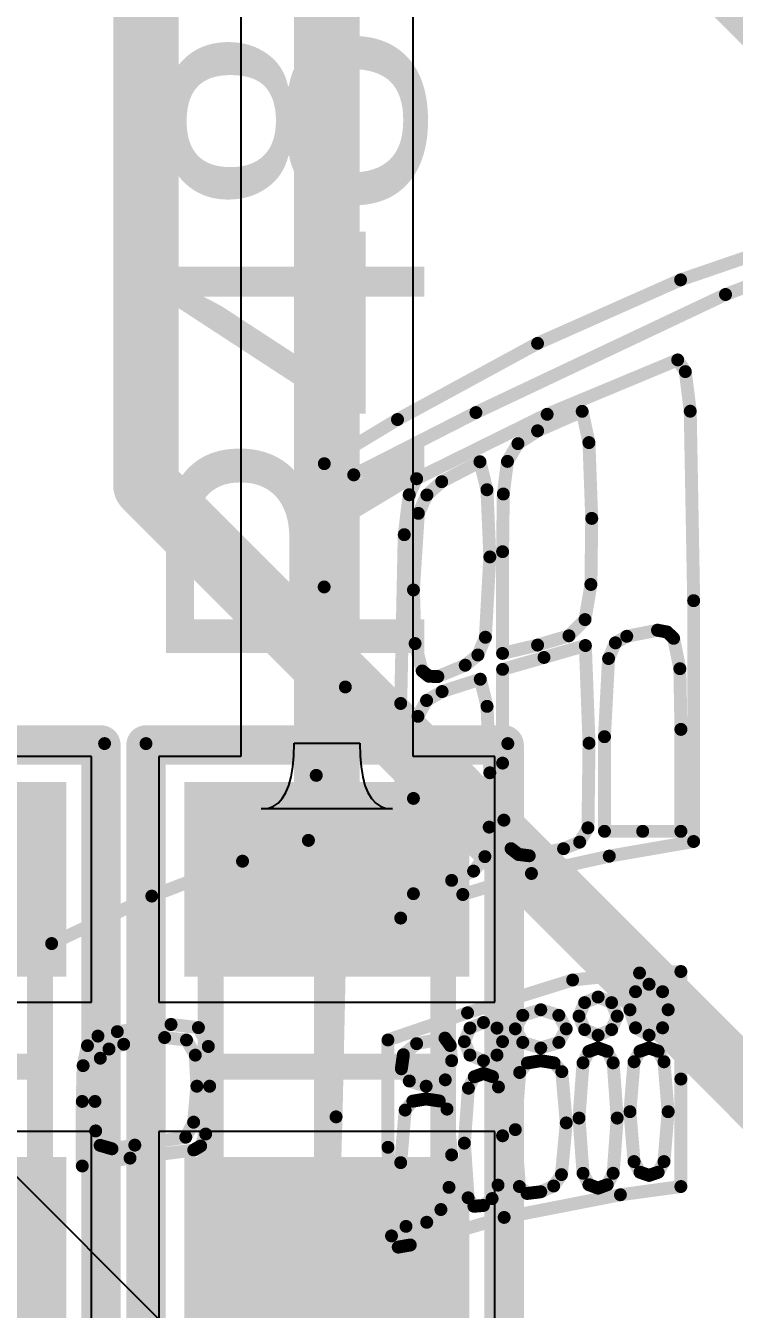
# Model space of a CAD drawing. Header units: inches. Extents: x 1.37 to 4.6, y 1.74 to 5.29.
# Drawn here: x 2.8467 to 2.9546, y 3.1595 to 3.355 of the extents above; entities that cross this region are included whole.
import ezdxf

# ---------------------------------------------------------------- set-up
doc = ezdxf.new("R2010")
doc.units = ezdxf.units.IN
doc.header["$MEASUREMENT"] = 0
for name, color, linetype in [('BottomLayer', 5, 'Continuous'), ('BottomOverlay', 54, 'Continuous'), ('Mechanical13', 56, 'Continuous'), ('Mechanical15', 56, 'Continuous'), ('TopLayer', 1, 'Continuous'), ('TopOverlay', 2, 'Continuous'), ('TopPaste', 8, 'Continuous'), ('TopSolder', 216, 'Continuous')]:
    doc.layers.add(name, color=color, linetype=linetype)
doc.styles.add('Arial', font='', dxfattribs={"height": 0.2})
doc.styles.get('Arial').set_extended_font_data('Arial')

# ---------------------------------------------------------------- blocks, each defined once
blk = doc.blocks.new('_________0603_68')
at = {"layer": 'TopLayer'}
for points in [[(-0.03937, -0.01772), (-0.03937, 0.01772), (-0.01772, 0.01772), (-0.01772, -0.01772)], [(0.01772, -0.01772), (0.01772, 0.01772), (0.03937, 0.01772), (0.03937, -0.01772)]]:
    blk.add_hatch(color=1, dxfattribs=at).paths.add_polyline_path(points)
at = {"layer": 'TopPaste'}
for points in [[(-0.03937, -0.01772), (-0.03937, 0.01772), (-0.01772, 0.01772), (-0.01772, -0.01772)], [(0.01772, -0.01772), (0.01772, 0.01772), (0.03937, 0.01772), (0.03937, -0.01772)]]:
    blk.add_hatch(color=8, dxfattribs=at).paths.add_polyline_path(points)
at = {"layer": 'TopSolder'}
for points in [[(-0.04337, -0.02172), (-0.04337, 0.02172), (-0.01372, 0.02172), (-0.01372, -0.02172)], [(0.01372, -0.02172), (0.01372, 0.02172), (0.04337, 0.02172), (0.04337, -0.02172)]]:
    blk.add_hatch(color=216, dxfattribs=at).paths.add_polyline_path(points)
at = {"layer": 'Mechanical13', "const_width": 0.00394}
for points in [[(-0.0315, 0.01772), (-0.0315, -0.01772)], [(-0.0315, 0.01772), (0.0315, 0.01772)], [(0.0315, 0.01772), (0.0315, -0.01772)], [(-0.0315, -0.01772), (0.0315, -0.01772)]]:
    blk.add_lwpolyline(points, dxfattribs=at)
at = {"layer": 'Mechanical13', "const_width": 0.00197}
for points in [[(-0.03248, 0.01772, 1), (-0.03051, 0.01772, 1)], [(-0.03248, 0.01772, 1), (-0.03051, 0.01772, 1)], [(0.03051, 0.01772, 1), (0.03248, 0.01772, 1)], [(0.03051, 0.01772, 1), (0.03248, 0.01772, 1)], [(-0.03248, -0.01772, 1), (-0.03051, -0.01772, 1)], [(-0.03248, -0.01772, 1), (-0.03051, -0.01772, 1)], [(0.03051, -0.01772, 1), (0.03248, -0.01772, 1)], [(0.03051, -0.01772, 1), (0.03248, -0.01772, 1)]]:
    blk.add_lwpolyline(points, format="xyb", close=True, dxfattribs=at)
at = {"layer": 'Mechanical15'}
for points, const_width in [([(-0.04921, 0.02756), (-0.04921, -0.02756)], 0.00197), ([(-0.04921, 0.02756), (0.04921, 0.02756)], 0.00197), ([(0.04921, 0.02756), (0.04921, -0.02756)], 0.00197), ([(0, 0.01772), (0, -0.01772)], 0.00394), ([(-0.01772, 0), (0.01772, 0)], 0.00394), ([(-0.04921, -0.02756), (0.04921, -0.02756)], 0.00197)]:
    blk.add_lwpolyline(points, dxfattribs=dict(at, const_width=const_width))
for points, const_width in [([(-0.0497, 0.02756, 1), (-0.04872, 0.02756, 1)], 0.000984), ([(-0.0497, 0.02756, 1), (-0.04872, 0.02756, 1)], 0.000984), ([(0.04872, 0.02756, 1), (0.0497, 0.02756, 1)], 0.000984), ([(0.04872, 0.02756, 1), (0.0497, 0.02756, 1)], 0.000984), ([(-0.00098, 0.01772, 1), (0.00098, 0.01772, 1)], 0.00197), ([(-0.0187, 0, 1), (-0.01673, 0, 1)], 0.00197), ([(0.01673, 0, 1), (0.0187, 0, 1)], 0.00197), ([(-0.00098, -0.01772, 1), (0.00098, -0.01772, 1)], 0.00197), ([(-0.0497, -0.02756, 1), (-0.04872, -0.02756, 1)], 0.000984), ([(-0.0497, -0.02756, 1), (-0.04872, -0.02756, 1)], 0.000984), ([(0.04872, -0.02756, 1), (0.0497, -0.02756, 1)], 0.000984), ([(0.04872, -0.02756, 1), (0.0497, -0.02756, 1)], 0.000984)]:
    blk.add_lwpolyline(points, format="xyb", close=True, dxfattribs=dict(at, const_width=const_width))
at = {"layer": 'TopOverlay', "const_width": 0.006}
for points in [[(-0.04921, 0.02756), (-0.04921, -0.027)], [(-0.04921, 0.02756), (0.049, 0.02756)], [(0.049, 0.02756), (0.049, -0.027)], [(-0.04921, -0.027), (0.049, -0.027)]]:
    blk.add_lwpolyline(points, dxfattribs=at)
at = {"layer": 'TopOverlay', "const_width": 0.003}
for points in [[(-0.05071, 0.02756, 1), (-0.04771, 0.02756, 1)], [(-0.05071, 0.02756, 1), (-0.04771, 0.02756, 1)], [(0.0475, 0.02756, 1), (0.0505, 0.02756, 1)], [(0.0475, 0.02756, 1), (0.0505, 0.02756, 1)], [(-0.05071, -0.027, 1), (-0.04771, -0.027, 1)], [(-0.05071, -0.027, 1), (-0.04771, -0.027, 1)], [(0.0475, -0.027, 1), (0.0505, -0.027, 1)], [(0.0475, -0.027, 1), (0.0505, -0.027, 1)]]:
    blk.add_lwpolyline(points, format="xyb", close=True, dxfattribs=at)
blk = doc.blocks.new('_________0603_70')
at = {"layer": 'TopLayer'}
for points in [[(-0.03937, -0.01772), (-0.03937, 0.01772), (-0.01772, 0.01772), (-0.01772, -0.01772)], [(0.01772, -0.01772), (0.01772, 0.01772), (0.03937, 0.01772), (0.03937, -0.01772)]]:
    blk.add_hatch(color=1, dxfattribs=at).paths.add_polyline_path(points)
at = {"layer": 'TopPaste'}
for points in [[(-0.03937, -0.01772), (-0.03937, 0.01772), (-0.01772, 0.01772), (-0.01772, -0.01772)], [(0.01772, -0.01772), (0.01772, 0.01772), (0.03937, 0.01772), (0.03937, -0.01772)]]:
    blk.add_hatch(color=8, dxfattribs=at).paths.add_polyline_path(points)
at = {"layer": 'TopSolder'}
for points in [[(-0.04337, -0.02172), (-0.04337, 0.02172), (-0.01372, 0.02172), (-0.01372, -0.02172)], [(0.01372, -0.02172), (0.01372, 0.02172), (0.04337, 0.02172), (0.04337, -0.02172)]]:
    blk.add_hatch(color=216, dxfattribs=at).paths.add_polyline_path(points)
at = {"layer": 'Mechanical13', "const_width": 0.00394}
for points in [[(-0.0315, 0.01772), (-0.0315, -0.01772)], [(-0.0315, 0.01772), (0.0315, 0.01772)], [(0.0315, 0.01772), (0.0315, -0.01772)], [(-0.0315, -0.01772), (0.0315, -0.01772)]]:
    blk.add_lwpolyline(points, dxfattribs=at)
at = {"layer": 'Mechanical13', "const_width": 0.00197}
for points in [[(-0.03248, 0.01772, 1), (-0.03051, 0.01772, 1)], [(-0.03248, 0.01772, 1), (-0.03051, 0.01772, 1)], [(0.03051, 0.01772, 1), (0.03248, 0.01772, 1)], [(0.03051, 0.01772, 1), (0.03248, 0.01772, 1)], [(-0.03248, -0.01772, 1), (-0.03051, -0.01772, 1)], [(-0.03248, -0.01772, 1), (-0.03051, -0.01772, 1)], [(0.03051, -0.01772, 1), (0.03248, -0.01772, 1)], [(0.03051, -0.01772, 1), (0.03248, -0.01772, 1)]]:
    blk.add_lwpolyline(points, format="xyb", close=True, dxfattribs=at)
at = {"layer": 'Mechanical15'}
for points, const_width in [([(-0.04921, 0.02756), (-0.04921, -0.02756)], 0.00197), ([(-0.04921, 0.02756), (0.04921, 0.02756)], 0.00197), ([(0.04921, 0.02756), (0.04921, -0.02756)], 0.00197), ([(0, 0.01772), (0, -0.01772)], 0.00394), ([(-0.01772, 0), (0.01772, 0)], 0.00394), ([(-0.04921, -0.02756), (0.04921, -0.02756)], 0.00197)]:
    blk.add_lwpolyline(points, dxfattribs=dict(at, const_width=const_width))
for points, const_width in [([(-0.0497, 0.02756, 1), (-0.04872, 0.02756, 1)], 0.000984), ([(-0.0497, 0.02756, 1), (-0.04872, 0.02756, 1)], 0.000984), ([(0.04872, 0.02756, 1), (0.0497, 0.02756, 1)], 0.000984), ([(0.04872, 0.02756, 1), (0.0497, 0.02756, 1)], 0.000984), ([(-0.00098, 0.01772, 1), (0.00098, 0.01772, 1)], 0.00197), ([(-0.0187, 0, 1), (-0.01673, 0, 1)], 0.00197), ([(0.01673, 0, 1), (0.0187, 0, 1)], 0.00197), ([(-0.00098, -0.01772, 1), (0.00098, -0.01772, 1)], 0.00197), ([(-0.0497, -0.02756, 1), (-0.04872, -0.02756, 1)], 0.000984), ([(-0.0497, -0.02756, 1), (-0.04872, -0.02756, 1)], 0.000984), ([(0.04872, -0.02756, 1), (0.0497, -0.02756, 1)], 0.000984), ([(0.04872, -0.02756, 1), (0.0497, -0.02756, 1)], 0.000984)]:
    blk.add_lwpolyline(points, format="xyb", close=True, dxfattribs=dict(at, const_width=const_width))
at = {"layer": 'TopOverlay', "const_width": 0.006}
for points in [[(-0.04921, 0.02756), (-0.04921, -0.027)], [(-0.04921, 0.02756), (0.049, 0.02756)], [(0.049, 0.02756), (0.049, -0.027)], [(-0.04921, -0.027), (0.049, -0.027)]]:
    blk.add_lwpolyline(points, dxfattribs=at)
at = {"layer": 'TopOverlay', "const_width": 0.003}
for points in [[(-0.05071, 0.02756, 1), (-0.04771, 0.02756, 1)], [(-0.05071, 0.02756, 1), (-0.04771, 0.02756, 1)], [(0.0475, 0.02756, 1), (0.0505, 0.02756, 1)], [(0.0475, 0.02756, 1), (0.0505, 0.02756, 1)], [(-0.05071, -0.027, 1), (-0.04771, -0.027, 1)], [(-0.05071, -0.027, 1), (-0.04771, -0.027, 1)], [(0.0475, -0.027, 1), (0.0505, -0.027, 1)], [(0.0475, -0.027, 1), (0.0505, -0.027, 1)]]:
    blk.add_lwpolyline(points, format="xyb", close=True, dxfattribs=at)

msp = doc.modelspace()

# ---------------------------------------------------------------- linework, layer by layer
at = {"layer": 'BottomLayer'}
msp.add_line((2.93, 3.095), (2.84, 3.185), dxfattribs=at)
at = {"layer": 'BottomLayer', "const_width": 0.01}
for points in [[(2.865, 3.285), (2.865, 3.715)], [(2.89, 3.425), (3.325, 2.99)], [(2.865, 3.285), (3.25977, 2.89023)], [(2.82, 3.18029), (2.91772, 3.08257)]]:
    msp.add_lwpolyline(points, dxfattribs=at)
at = {"layer": 'BottomLayer', "const_width": 0.005}
msp.add_lwpolyline([(2.8625, 3.285, 1), (2.8675, 3.285, 1)], format="xyb", close=True, dxfattribs=at)
msp.add_lwpolyline([(2.8625, 3.285, 1), (2.8675, 3.285, 1)], format="xyb", close=True, dxfattribs=at)
at = {"layer": 'BottomOverlay', "const_width": 0.00197}
for points in [[(2.94644, 3.31628), (2.96676, 3.32325)], [(2.95329, 3.31405), (2.96668, 3.31916)], [(2.92465, 3.30661), (2.94644, 3.31628)], [(2.91526, 3.29607), (2.95329, 3.31405)], [(2.90331, 3.29501), (2.92465, 3.30661)], [(2.92611, 3.29581), (2.946, 3.30409)], [(2.946, 3.30409), (2.94716, 3.30231)], [(2.94716, 3.30231), (2.94791, 3.29628)], [(2.89216, 3.28829), (2.90331, 3.29501)], [(2.89665, 3.28659), (2.91526, 3.29607)], [(2.90622, 3.286), (2.92611, 3.29581)], [(2.92466, 3.29329), (2.93145, 3.29626)], [(2.93145, 3.29626), (2.93248, 3.2915)], [(2.94791, 3.29628), (2.94843, 3.26743)], [(2.92166, 3.29134), (2.92466, 3.29329)], [(2.92006, 3.28864), (2.92166, 3.29134)], [(2.93248, 3.2915), (2.9329, 3.27996)], [(2.91005, 3.28555), (2.91587, 3.28858)], [(2.91587, 3.28858), (2.91694, 3.28432)], [(2.91943, 3.28367), (2.92006, 3.28864)], [(2.89214, 3.26952), (2.89216, 3.28829)], [(2.89537, 3.25429), (2.89665, 3.28659)], [(2.90509, 3.28356), (2.90622, 3.286)], [(2.9078, 3.28352), (2.91005, 3.28555)], [(2.90434, 3.27748), (2.90509, 3.28356)], [(2.90649, 3.28072), (2.9078, 3.28352)], [(2.91694, 3.28432), (2.91738, 3.27409)], [(2.91932, 3.27489), (2.91943, 3.28367)], [(2.90574, 3.26906), (2.90649, 3.28072)], [(2.93278, 3.2699), (2.9329, 3.27996)], [(2.9038, 3.25178), (2.90434, 3.27748)], [(2.91932, 3.2594), (2.91932, 3.27489)], [(2.9167, 3.26186), (2.91738, 3.27409)], [(2.89093, 3.24083), (2.89214, 3.26952)], [(2.90574, 3.26906), (2.90599, 3.2609)], [(2.93188, 3.26455), (2.93278, 3.2699)], [(2.94843, 3.23076), (2.94843, 3.26743)], [(2.92943, 3.26208), (2.93188, 3.26455)], [(2.91556, 3.25916), (2.9167, 3.26186)], [(2.92466, 3.26067), (2.92943, 3.26208)], [(2.93651, 3.26101), (2.93824, 3.26201)], [(2.93824, 3.26201), (2.94292, 3.26293)], [(2.94292, 3.26293), (2.94439, 3.26266)], [(2.94439, 3.26266), (2.94538, 3.26169)], [(2.94538, 3.26169), (2.94633, 3.25707)], [(2.90599, 3.2609), (2.90707, 3.25673)], [(2.91932, 3.2594), (2.92466, 3.26067)], [(2.92563, 3.25878), (2.93193, 3.2606)], [(2.93193, 3.2606), (2.93249, 3.24573)], [(2.93547, 3.25862), (2.93651, 3.26101)], [(2.90945, 3.25587), (2.91363, 3.2576)], [(2.91363, 3.2576), (2.91556, 3.25916)], [(2.91932, 3.25697), (2.92563, 3.25878)], [(2.93484, 3.24672), (2.93547, 3.25862)], [(2.90707, 3.25673), (2.90807, 3.25593)], [(2.90807, 3.25593), (2.90945, 3.25587)], [(2.9101, 3.25359), (2.91593, 3.25547)], [(2.91593, 3.25547), (2.91695, 3.25134)], [(2.91932, 3.2427), (2.91932, 3.25697)], [(2.94633, 3.25707), (2.94649, 3.24783)], [(2.89395, 3.18883), (2.89537, 3.25429)], [(2.90774, 3.25223), (2.9101, 3.25359)], [(2.9038, 3.2191), (2.9038, 3.25178)], [(2.90643, 3.24982), (2.90774, 3.25223)], [(2.90574, 3.23732), (2.90643, 3.24982)], [(2.91695, 3.25134), (2.91738, 3.24123)], [(2.94649, 3.23231), (2.94649, 3.24783)], [(2.93233, 3.23284), (2.93249, 3.24573)], [(2.93484, 3.23231), (2.93484, 3.24672)], [(2.91932, 3.2427), (2.91951, 3.23401)], [(2.88974, 3.23093), (2.89093, 3.24083)], [(2.91728, 3.23295), (2.91738, 3.24123)], [(2.90574, 3.22281), (2.90574, 3.23732)], [(2.91951, 3.23401), (2.92061, 3.22967)], [(2.91663, 3.22846), (2.91728, 3.23295)], [(2.93107, 3.23067), (2.93233, 3.23284)], [(2.93484, 3.23231), (2.94066, 3.23231)], [(2.94066, 3.23231), (2.94649, 3.23231)], [(2.87971, 3.22776), (2.88974, 3.23093)], [(2.92861, 3.22967), (2.93107, 3.23067)], [(2.93558, 3.22853), (2.94843, 3.23076)], [(2.9149, 3.22625), (2.91663, 3.22846)], [(2.92061, 3.22967), (2.92174, 3.22879)], [(2.92174, 3.22879), (2.92338, 3.22859)], [(2.92338, 3.22859), (2.92861, 3.22967)], [(2.92372, 3.22589), (2.93558, 3.22853)], [(2.86588, 3.22245), (2.87971, 3.22776)], [(2.91156, 3.22484), (2.9149, 3.22625)], [(2.90574, 3.22281), (2.91156, 3.22484)], [(2.91326, 3.22269), (2.92372, 3.22589)], [(2.85063, 3.21522), (2.86588, 3.22245)], [(2.9038, 3.2191), (2.91326, 3.22269)], [(2.83732, 3.20781), (2.85063, 3.21522)], [(2.92999, 3.20967), (2.94018, 3.21074)], [(2.94018, 3.21074), (2.94649, 3.21096)], [(2.94649, 3.19459), (2.94649, 3.21096)], [(2.91399, 3.20468), (2.92999, 3.20967)], [(2.93957, 3.20789), (2.94163, 3.20902)], [(2.94163, 3.20902), (2.9437, 3.20789)], [(2.93182, 3.20623), (2.93387, 3.20708)], [(2.93387, 3.20708), (2.93593, 3.20623)], [(2.93872, 3.20514), (2.93957, 3.20789)], [(2.9437, 3.20789), (2.94454, 3.20514)], [(2.90186, 3.20054), (2.91399, 3.20468)], [(2.92239, 3.20429), (2.92514, 3.20514)], [(2.92514, 3.20514), (2.92789, 3.20429)], [(2.93096, 3.20417), (2.93182, 3.20623)], [(2.93593, 3.20623), (2.93678, 3.20417)], [(2.93872, 3.20514), (2.93957, 3.20239)], [(2.9437, 3.20239), (2.94454, 3.20514)], [(2.86063, 3.20181), (2.86882, 3.2029)], [(2.86882, 3.2029), (2.87299, 3.20242)], [(2.91436, 3.20235), (2.91641, 3.2032)], [(2.91641, 3.2032), (2.91847, 3.20235)], [(2.92126, 3.20223), (2.92239, 3.20429)], [(2.92789, 3.20429), (2.92902, 3.20223)], [(2.93096, 3.20417), (2.93182, 3.20212)], [(2.93593, 3.20212), (2.93678, 3.20417)], [(2.85608, 3.19967), (2.85768, 3.20113)], [(2.85768, 3.20113), (2.86063, 3.20181)], [(2.8616, 3.19989), (2.86784, 3.20091)], [(2.8616, 3.19989), (2.86784, 3.20091)], [(2.86784, 3.20091), (2.87117, 3.20053)], [(2.86784, 3.20091), (2.87117, 3.20053)], [(2.87299, 3.20242), (2.87449, 3.19955)], [(2.90622, 3.19998), (2.91054, 3.20082)], [(2.91054, 3.20082), (2.91135, 3.19969)], [(2.9135, 3.20029), (2.91436, 3.20235)], [(2.91847, 3.20235), (2.91932, 3.20029)], [(2.92126, 3.20223), (2.92239, 3.20017)], [(2.92789, 3.20017), (2.92902, 3.20223)], [(2.93182, 3.20212), (2.93387, 3.20126)], [(2.93387, 3.20126), (2.93593, 3.20212)], [(2.93957, 3.20239), (2.94163, 3.20126)], [(2.94163, 3.20126), (2.9437, 3.20239)], [(2.85542, 3.19663), (2.85608, 3.19967)], [(2.85804, 3.19776), (2.85937, 3.19916)], [(2.85804, 3.19776), (2.85937, 3.19916)], [(2.85937, 3.19916), (2.8616, 3.19989)], [(2.85937, 3.19916), (2.8616, 3.19989)], [(2.87117, 3.20053), (2.87251, 3.19823)], [(2.87117, 3.20053), (2.87251, 3.19823)], [(2.87449, 3.19955), (2.87469, 3.1935)], [(2.90186, 3.1842), (2.90186, 3.20054)], [(2.90421, 3.1983), (2.90622, 3.19998)], [(2.91135, 3.19969), (2.91156, 3.19738)], [(2.9135, 3.20029), (2.91436, 3.19824)], [(2.91847, 3.19824), (2.91932, 3.20029)], [(2.92239, 3.20017), (2.92514, 3.19932)], [(2.92514, 3.19932), (2.92789, 3.20017)], [(2.93158, 3.19706), (2.93248, 3.19881)], [(2.93248, 3.19881), (2.93387, 3.19932)], [(2.93387, 3.19932), (2.93527, 3.19881)], [(2.93527, 3.19881), (2.93617, 3.19706)], [(2.93935, 3.19722), (2.94025, 3.19884)], [(2.94025, 3.19884), (2.94163, 3.19932)], [(2.94163, 3.19932), (2.94302, 3.19884)], [(2.94302, 3.19884), (2.94391, 3.19722)], [(2.85723, 3.19118), (2.85804, 3.19776)], [(2.85723, 3.19118), (2.85804, 3.19776)], [(2.87251, 3.19823), (2.87275, 3.1935)], [(2.87251, 3.19823), (2.87275, 3.1935)], [(2.9039, 3.19615), (2.90421, 3.1983)], [(2.91059, 3.19447), (2.91156, 3.19738)], [(2.91436, 3.19824), (2.91641, 3.19738)], [(2.91641, 3.19738), (2.91847, 3.19824)], [(2.92193, 3.19559), (2.9231, 3.19704)], [(2.9231, 3.19704), (2.92514, 3.19738)], [(2.92514, 3.19738), (2.92716, 3.19705)], [(2.92716, 3.19705), (2.92834, 3.19571)], [(2.93096, 3.18865), (2.93158, 3.19706)], [(2.93617, 3.19706), (2.93678, 3.18865)], [(2.93872, 3.18962), (2.93935, 3.19722)], [(2.94391, 3.19722), (2.94454, 3.18962)], [(2.85529, 3.19118), (2.85542, 3.19663)], [(2.9039, 3.19615), (2.90511, 3.19429)], [(2.91412, 3.19319), (2.91501, 3.19493)], [(2.91501, 3.19493), (2.91641, 3.19544)], [(2.91641, 3.19544), (2.91779, 3.19496)], [(2.91779, 3.19496), (2.91869, 3.19338)], [(2.92126, 3.18689), (2.92193, 3.19559)], [(2.92834, 3.19571), (2.92902, 3.18791)], [(2.87226, 3.18802), (2.87275, 3.1935)], [(2.87226, 3.18802), (2.87275, 3.1935)], [(2.87409, 3.18622), (2.87469, 3.1935)], [(2.90511, 3.19429), (2.90768, 3.1935)], [(2.90768, 3.1935), (2.91059, 3.19447)], [(2.9135, 3.18483), (2.91412, 3.19319)], [(2.91869, 3.19338), (2.91932, 3.18595)], [(2.94649, 3.17822), (2.94649, 3.19459)], [(2.85529, 3.18135), (2.85529, 3.19118)], [(2.85723, 3.19118), (2.85734, 3.18669)], [(2.85723, 3.19118), (2.85734, 3.18669)], [(2.90448, 3.18986), (2.90565, 3.19123)], [(2.90565, 3.19123), (2.90768, 3.19156)], [(2.90768, 3.19156), (2.90967, 3.19125)], [(2.90967, 3.19125), (2.91085, 3.19001)], [(2.9038, 3.18186), (2.90448, 3.18986)], [(2.91085, 3.19001), (2.91156, 3.18304)], [(2.93872, 3.18962), (2.93935, 3.18202)], [(2.94391, 3.18202), (2.94454, 3.18962)], [(2.87106, 3.18574), (2.87226, 3.18802)], [(2.87106, 3.18574), (2.87226, 3.18802)], [(2.89056, 3.07355), (2.89395, 3.18883)], [(2.92829, 3.18004), (2.92902, 3.18791)], [(2.93096, 3.18865), (2.93158, 3.18024)], [(2.93617, 3.18024), (2.93678, 3.18865)], [(2.85734, 3.18669), (2.85802, 3.18449)], [(2.85734, 3.18669), (2.85802, 3.18449)], [(2.8633, 3.18453), (2.87106, 3.18574)], [(2.8633, 3.18453), (2.87106, 3.18574)], [(2.87333, 3.1844), (2.87409, 3.18622)], [(2.91863, 3.17844), (2.91932, 3.18595)], [(2.92126, 3.18689), (2.92188, 3.17823)], [(2.85802, 3.18449), (2.85982, 3.18397)], [(2.85802, 3.18449), (2.85982, 3.18397)], [(2.85982, 3.18397), (2.8633, 3.18453)], [(2.85982, 3.18397), (2.8633, 3.18453)], [(2.86257, 3.18255), (2.87227, 3.18378)], [(2.87227, 3.18378), (2.87333, 3.1844)], [(2.90186, 3.1842), (2.9024, 3.17071)], [(2.91116, 3.1781), (2.91156, 3.18304)], [(2.9135, 3.18483), (2.91407, 3.17651)], [(2.85529, 3.18135), (2.86257, 3.18255)], [(2.9038, 3.18186), (2.90461, 3.17216)], [(2.93935, 3.18202), (2.94025, 3.1804)], [(2.94302, 3.1804), (2.94391, 3.18202)], [(2.9271, 3.17831), (2.92829, 3.18004)], [(2.93158, 3.18024), (2.93248, 3.1785)], [(2.93527, 3.1785), (2.93617, 3.18024)], [(2.94025, 3.1804), (2.94163, 3.17992)], [(2.94163, 3.17992), (2.94302, 3.1804)], [(2.90993, 3.17472), (2.91116, 3.1781)], [(2.91773, 3.17639), (2.91863, 3.17844)], [(2.92188, 3.17823), (2.92305, 3.17717)], [(2.92305, 3.17717), (2.92514, 3.17742)], [(2.92514, 3.17742), (2.9271, 3.17831)], [(2.93248, 3.1785), (2.93387, 3.17798)], [(2.93387, 3.17798), (2.93527, 3.1785)], [(2.93727, 3.17697), (2.94649, 3.17822)], [(2.91407, 3.17651), (2.91496, 3.17522)], [(2.91496, 3.17522), (2.91641, 3.17534)], [(2.91641, 3.17534), (2.91773, 3.17639)], [(2.91956, 3.17352), (2.93727, 3.17697)], [(2.90525, 3.16932), (2.91956, 3.17352)], [(2.90777, 3.17278), (2.90993, 3.17472)], [(2.90461, 3.17216), (2.90777, 3.17278)], [(2.9024, 3.17071), (2.90342, 3.169)], [(2.90342, 3.169), (2.90525, 3.16932)]]:
    msp.add_lwpolyline(points, dxfattribs=at)
at = {"layer": 'BottomOverlay', "const_width": 0.000984}
for points in [[(2.94595, 3.31628, 1), (2.94693, 3.31628, 1)], [(2.94595, 3.31628, 1), (2.94693, 3.31628, 1)], [(2.95279, 3.31405, 1), (2.95378, 3.31405, 1)], [(2.95279, 3.31405, 1), (2.95378, 3.31405, 1)], [(2.92416, 3.30661, 1), (2.92514, 3.30661, 1)], [(2.92416, 3.30661, 1), (2.92514, 3.30661, 1)], [(2.94551, 3.30409, 1), (2.94649, 3.30409, 1)], [(2.94551, 3.30409, 1), (2.94649, 3.30409, 1)], [(2.94667, 3.30231, 1), (2.94765, 3.30231, 1)], [(2.94667, 3.30231, 1), (2.94765, 3.30231, 1)], [(2.90282, 3.29501, 1), (2.90381, 3.29501, 1)], [(2.90282, 3.29501, 1), (2.90381, 3.29501, 1)], [(2.91477, 3.29607, 1), (2.91575, 3.29607, 1)], [(2.91477, 3.29607, 1), (2.91575, 3.29607, 1)], [(2.92562, 3.29581, 1), (2.9266, 3.29581, 1)], [(2.92562, 3.29581, 1), (2.9266, 3.29581, 1)], [(2.93096, 3.29626, 1), (2.93194, 3.29626, 1)], [(2.93096, 3.29626, 1), (2.93194, 3.29626, 1)], [(2.94742, 3.29628, 1), (2.9484, 3.29628, 1)], [(2.94742, 3.29628, 1), (2.9484, 3.29628, 1)], [(2.92416, 3.29329, 1), (2.92515, 3.29329, 1)], [(2.92416, 3.29329, 1), (2.92515, 3.29329, 1)], [(2.92117, 3.29134, 1), (2.92215, 3.29134, 1)], [(2.92117, 3.29134, 1), (2.92215, 3.29134, 1)], [(2.93198, 3.2915, 1), (2.93297, 3.2915, 1)], [(2.93198, 3.2915, 1), (2.93297, 3.2915, 1)], [(2.91538, 3.28858, 1), (2.91637, 3.28858, 1)], [(2.91538, 3.28858, 1), (2.91637, 3.28858, 1)], [(2.91957, 3.28864, 1), (2.92056, 3.28864, 1)], [(2.91957, 3.28864, 1), (2.92056, 3.28864, 1)], [(2.89167, 3.28829, 1), (2.89265, 3.28829, 1)], [(2.89167, 3.28829, 1), (2.89265, 3.28829, 1)], [(2.89615, 3.28659, 1), (2.89714, 3.28659, 1)], [(2.89615, 3.28659, 1), (2.89714, 3.28659, 1)], [(2.90573, 3.286, 1), (2.90672, 3.286, 1)], [(2.90573, 3.286, 1), (2.90672, 3.286, 1)], [(2.90956, 3.28555, 1), (2.91054, 3.28555, 1)], [(2.90956, 3.28555, 1), (2.91054, 3.28555, 1)], [(2.9046, 3.28356, 1), (2.90559, 3.28356, 1)], [(2.9046, 3.28356, 1), (2.90559, 3.28356, 1)], [(2.9073, 3.28352, 1), (2.90829, 3.28352, 1)], [(2.9073, 3.28352, 1), (2.90829, 3.28352, 1)], [(2.91645, 3.28432, 1), (2.91743, 3.28432, 1)], [(2.91645, 3.28432, 1), (2.91743, 3.28432, 1)], [(2.91894, 3.28367, 1), (2.91993, 3.28367, 1)], [(2.91894, 3.28367, 1), (2.91993, 3.28367, 1)], [(2.906, 3.28072, 1), (2.90698, 3.28072, 1)], [(2.906, 3.28072, 1), (2.90698, 3.28072, 1)], [(2.93241, 3.27996, 1), (2.9334, 3.27996, 1)], [(2.93241, 3.27996, 1), (2.9334, 3.27996, 1)], [(2.90385, 3.27748, 1), (2.90484, 3.27748, 1)], [(2.90385, 3.27748, 1), (2.90484, 3.27748, 1)], [(2.91883, 3.27489, 1), (2.91981, 3.27489, 1)], [(2.91883, 3.27489, 1), (2.91981, 3.27489, 1)], [(2.91689, 3.27409, 1), (2.91787, 3.27409, 1)], [(2.91689, 3.27409, 1), (2.91787, 3.27409, 1)], [(2.89165, 3.26952, 1), (2.89263, 3.26952, 1)], [(2.89165, 3.26952, 1), (2.89263, 3.26952, 1)], [(2.90525, 3.26906, 1), (2.90623, 3.26906, 1)], [(2.90525, 3.26906, 1), (2.90623, 3.26906, 1)], [(2.93228, 3.2699, 1), (2.93327, 3.2699, 1)], [(2.93228, 3.2699, 1), (2.93327, 3.2699, 1)], [(2.94793, 3.26743, 1), (2.94892, 3.26743, 1)], [(2.94793, 3.26743, 1), (2.94892, 3.26743, 1)], [(2.93139, 3.26455, 1), (2.93237, 3.26455, 1)], [(2.93139, 3.26455, 1), (2.93237, 3.26455, 1)], [(2.91621, 3.26186, 1), (2.9172, 3.26186, 1)], [(2.91621, 3.26186, 1), (2.9172, 3.26186, 1)], [(2.92894, 3.26208, 1), (2.92992, 3.26208, 1)], [(2.92894, 3.26208, 1), (2.92992, 3.26208, 1)], [(2.93775, 3.26201, 1), (2.93873, 3.26201, 1)], [(2.93775, 3.26201, 1), (2.93873, 3.26201, 1)], [(2.94243, 3.26293, 1), (2.94342, 3.26293, 1)], [(2.94243, 3.26293, 1), (2.94342, 3.26293, 1)], [(2.94389, 3.26266, 1), (2.94488, 3.26266, 1)], [(2.94389, 3.26266, 1), (2.94488, 3.26266, 1)], [(2.94489, 3.26169, 1), (2.94587, 3.26169, 1)], [(2.94489, 3.26169, 1), (2.94587, 3.26169, 1)], [(2.9055, 3.2609, 1), (2.90648, 3.2609, 1)], [(2.9055, 3.2609, 1), (2.90648, 3.2609, 1)], [(2.91883, 3.2594, 1), (2.91981, 3.2594, 1)], [(2.91883, 3.2594, 1), (2.91981, 3.2594, 1)], [(2.92416, 3.26067, 1), (2.92515, 3.26067, 1)], [(2.92416, 3.26067, 1), (2.92515, 3.26067, 1)], [(2.93144, 3.2606, 1), (2.93243, 3.2606, 1)], [(2.93144, 3.2606, 1), (2.93243, 3.2606, 1)], [(2.93601, 3.26101, 1), (2.937, 3.26101, 1)], [(2.93601, 3.26101, 1), (2.937, 3.26101, 1)], [(2.91314, 3.2576, 1), (2.91412, 3.2576, 1)], [(2.91314, 3.2576, 1), (2.91412, 3.2576, 1)], [(2.91507, 3.25916, 1), (2.91606, 3.25916, 1)], [(2.91507, 3.25916, 1), (2.91606, 3.25916, 1)], [(2.92514, 3.25878, 1), (2.92612, 3.25878, 1)], [(2.92514, 3.25878, 1), (2.92612, 3.25878, 1)], [(2.93498, 3.25862, 1), (2.93596, 3.25862, 1)], [(2.93498, 3.25862, 1), (2.93596, 3.25862, 1)], [(2.90658, 3.25673, 1), (2.90756, 3.25673, 1)], [(2.90658, 3.25673, 1), (2.90756, 3.25673, 1)], [(2.90757, 3.25593, 1), (2.90856, 3.25593, 1)], [(2.90757, 3.25593, 1), (2.90856, 3.25593, 1)], [(2.90896, 3.25587, 1), (2.90995, 3.25587, 1)], [(2.90896, 3.25587, 1), (2.90995, 3.25587, 1)], [(2.91543, 3.25547, 1), (2.91642, 3.25547, 1)], [(2.91543, 3.25547, 1), (2.91642, 3.25547, 1)], [(2.91883, 3.25697, 1), (2.91981, 3.25697, 1)], [(2.91883, 3.25697, 1), (2.91981, 3.25697, 1)], [(2.94584, 3.25707, 1), (2.94682, 3.25707, 1)], [(2.94584, 3.25707, 1), (2.94682, 3.25707, 1)], [(2.89488, 3.25429, 1), (2.89586, 3.25429, 1)], [(2.89488, 3.25429, 1), (2.89586, 3.25429, 1)], [(2.90961, 3.25359, 1), (2.9106, 3.25359, 1)], [(2.90961, 3.25359, 1), (2.9106, 3.25359, 1)], [(2.90331, 3.25178, 1), (2.90429, 3.25178, 1)], [(2.90331, 3.25178, 1), (2.90429, 3.25178, 1)], [(2.90725, 3.25223, 1), (2.90824, 3.25223, 1)], [(2.90725, 3.25223, 1), (2.90824, 3.25223, 1)], [(2.90594, 3.24982, 1), (2.90692, 3.24982, 1)], [(2.90594, 3.24982, 1), (2.90692, 3.24982, 1)], [(2.91646, 3.25134, 1), (2.91745, 3.25134, 1)], [(2.91646, 3.25134, 1), (2.91745, 3.25134, 1)], [(2.94599, 3.24783, 1), (2.94698, 3.24783, 1)], [(2.94599, 3.24783, 1), (2.94698, 3.24783, 1)], [(2.932, 3.24573, 1), (2.93298, 3.24573, 1)], [(2.932, 3.24573, 1), (2.93298, 3.24573, 1)], [(2.93435, 3.24672, 1), (2.93534, 3.24672, 1)], [(2.93435, 3.24672, 1), (2.93534, 3.24672, 1)], [(2.91883, 3.2427, 1), (2.91981, 3.2427, 1)], [(2.91883, 3.2427, 1), (2.91981, 3.2427, 1)], [(2.89044, 3.24083, 1), (2.89143, 3.24083, 1)], [(2.89044, 3.24083, 1), (2.89143, 3.24083, 1)], [(2.91689, 3.24123, 1), (2.91787, 3.24123, 1)], [(2.91689, 3.24123, 1), (2.91787, 3.24123, 1)], [(2.90525, 3.23732, 1), (2.90623, 3.23732, 1)], [(2.90525, 3.23732, 1), (2.90623, 3.23732, 1)], [(2.91902, 3.23401, 1), (2.92001, 3.23401, 1)], [(2.91902, 3.23401, 1), (2.92001, 3.23401, 1)], [(2.91679, 3.23295, 1), (2.91777, 3.23295, 1)], [(2.91679, 3.23295, 1), (2.91777, 3.23295, 1)], [(2.93183, 3.23284, 1), (2.93282, 3.23284, 1)], [(2.93183, 3.23284, 1), (2.93282, 3.23284, 1)], [(2.93435, 3.23231, 1), (2.93534, 3.23231, 1)], [(2.93435, 3.23231, 1), (2.93534, 3.23231, 1)], [(2.94017, 3.23231, 1), (2.94116, 3.23231, 1)], [(2.94017, 3.23231, 1), (2.94116, 3.23231, 1)], [(2.94599, 3.23231, 1), (2.94698, 3.23231, 1)], [(2.94599, 3.23231, 1), (2.94698, 3.23231, 1)], [(2.88925, 3.23093, 1), (2.89024, 3.23093, 1)], [(2.88925, 3.23093, 1), (2.89024, 3.23093, 1)], [(2.93057, 3.23067, 1), (2.93156, 3.23067, 1)], [(2.93057, 3.23067, 1), (2.93156, 3.23067, 1)], [(2.94793, 3.23076, 1), (2.94892, 3.23076, 1)], [(2.94793, 3.23076, 1), (2.94892, 3.23076, 1)], [(2.91614, 3.22846, 1), (2.91712, 3.22846, 1)], [(2.91614, 3.22846, 1), (2.91712, 3.22846, 1)], [(2.92012, 3.22967, 1), (2.9211, 3.22967, 1)], [(2.92012, 3.22967, 1), (2.9211, 3.22967, 1)], [(2.92124, 3.22879, 1), (2.92223, 3.22879, 1)], [(2.92124, 3.22879, 1), (2.92223, 3.22879, 1)], [(2.92289, 3.22859, 1), (2.92387, 3.22859, 1)], [(2.92289, 3.22859, 1), (2.92387, 3.22859, 1)], [(2.92812, 3.22967, 1), (2.9291, 3.22967, 1)], [(2.92812, 3.22967, 1), (2.9291, 3.22967, 1)], [(2.93508, 3.22853, 1), (2.93607, 3.22853, 1)], [(2.93508, 3.22853, 1), (2.93607, 3.22853, 1)], [(2.87921, 3.22776, 1), (2.8802, 3.22776, 1)], [(2.87921, 3.22776, 1), (2.8802, 3.22776, 1)], [(2.91441, 3.22625, 1), (2.91539, 3.22625, 1)], [(2.91441, 3.22625, 1), (2.91539, 3.22625, 1)], [(2.91107, 3.22484, 1), (2.91205, 3.22484, 1)], [(2.91107, 3.22484, 1), (2.91205, 3.22484, 1)], [(2.92323, 3.22589, 1), (2.92421, 3.22589, 1)], [(2.92323, 3.22589, 1), (2.92421, 3.22589, 1)], [(2.86539, 3.22245, 1), (2.86637, 3.22245, 1)], [(2.86539, 3.22245, 1), (2.86637, 3.22245, 1)], [(2.90525, 3.22281, 1), (2.90623, 3.22281, 1)], [(2.90525, 3.22281, 1), (2.90623, 3.22281, 1)], [(2.91277, 3.22269, 1), (2.91376, 3.22269, 1)], [(2.91277, 3.22269, 1), (2.91376, 3.22269, 1)], [(2.90331, 3.2191, 1), (2.90429, 3.2191, 1)], [(2.90331, 3.2191, 1), (2.90429, 3.2191, 1)], [(2.85013, 3.21522, 1), (2.85112, 3.21522, 1)], [(2.85013, 3.21522, 1), (2.85112, 3.21522, 1)], [(2.93969, 3.21074, 1), (2.94067, 3.21074, 1)], [(2.93969, 3.21074, 1), (2.94067, 3.21074, 1)], [(2.94599, 3.21096, 1), (2.94698, 3.21096, 1)], [(2.94599, 3.21096, 1), (2.94698, 3.21096, 1)], [(2.9295, 3.20967, 1), (2.93048, 3.20967, 1)], [(2.9295, 3.20967, 1), (2.93048, 3.20967, 1)], [(2.94114, 3.20902, 1), (2.94213, 3.20902, 1)], [(2.94114, 3.20902, 1), (2.94213, 3.20902, 1)], [(2.93338, 3.20708, 1), (2.93437, 3.20708, 1)], [(2.93338, 3.20708, 1), (2.93437, 3.20708, 1)], [(2.93908, 3.20789, 1), (2.94007, 3.20789, 1)], [(2.93908, 3.20789, 1), (2.94007, 3.20789, 1)], [(2.9432, 3.20789, 1), (2.94419, 3.20789, 1)], [(2.9432, 3.20789, 1), (2.94419, 3.20789, 1)], [(2.91349, 3.20468, 1), (2.91448, 3.20468, 1)], [(2.91349, 3.20468, 1), (2.91448, 3.20468, 1)], [(2.92465, 3.20514, 1), (2.92563, 3.20514, 1)], [(2.92465, 3.20514, 1), (2.92563, 3.20514, 1)], [(2.93133, 3.20623, 1), (2.93231, 3.20623, 1)], [(2.93133, 3.20623, 1), (2.93231, 3.20623, 1)], [(2.93544, 3.20623, 1), (2.93642, 3.20623, 1)], [(2.93544, 3.20623, 1), (2.93642, 3.20623, 1)], [(2.93823, 3.20514, 1), (2.93922, 3.20514, 1)], [(2.93823, 3.20514, 1), (2.93922, 3.20514, 1)], [(2.94405, 3.20514, 1), (2.94504, 3.20514, 1)], [(2.94405, 3.20514, 1), (2.94504, 3.20514, 1)], [(2.86832, 3.2029, 1), (2.86931, 3.2029, 1)], [(2.86832, 3.2029, 1), (2.86931, 3.2029, 1)], [(2.91592, 3.2032, 1), (2.9169, 3.2032, 1)], [(2.91592, 3.2032, 1), (2.9169, 3.2032, 1)], [(2.9219, 3.20429, 1), (2.92289, 3.20429, 1)], [(2.9219, 3.20429, 1), (2.92289, 3.20429, 1)], [(2.9274, 3.20429, 1), (2.92838, 3.20429, 1)], [(2.9274, 3.20429, 1), (2.92838, 3.20429, 1)], [(2.93047, 3.20417, 1), (2.93146, 3.20417, 1)], [(2.93047, 3.20417, 1), (2.93146, 3.20417, 1)], [(2.93629, 3.20417, 1), (2.93728, 3.20417, 1)], [(2.93629, 3.20417, 1), (2.93728, 3.20417, 1)], [(2.85719, 3.20113, 1), (2.85817, 3.20113, 1)], [(2.85719, 3.20113, 1), (2.85817, 3.20113, 1)], [(2.86014, 3.20181, 1), (2.86112, 3.20181, 1)], [(2.86014, 3.20181, 1), (2.86112, 3.20181, 1)], [(2.86734, 3.20091, 1), (2.86833, 3.20091, 1)], [(2.86734, 3.20091, 1), (2.86833, 3.20091, 1)], [(2.86734, 3.20091, 1), (2.86833, 3.20091, 1)], [(2.86734, 3.20091, 1), (2.86833, 3.20091, 1)], [(2.87249, 3.20242, 1), (2.87348, 3.20242, 1)], [(2.87249, 3.20242, 1), (2.87348, 3.20242, 1)], [(2.91005, 3.20082, 1), (2.91104, 3.20082, 1)], [(2.91005, 3.20082, 1), (2.91104, 3.20082, 1)], [(2.91386, 3.20235, 1), (2.91485, 3.20235, 1)], [(2.91386, 3.20235, 1), (2.91485, 3.20235, 1)], [(2.91797, 3.20235, 1), (2.91896, 3.20235, 1)], [(2.91797, 3.20235, 1), (2.91896, 3.20235, 1)], [(2.92077, 3.20223, 1), (2.92175, 3.20223, 1)], [(2.92077, 3.20223, 1), (2.92175, 3.20223, 1)], [(2.92853, 3.20223, 1), (2.92951, 3.20223, 1)], [(2.92853, 3.20223, 1), (2.92951, 3.20223, 1)], [(2.93133, 3.20212, 1), (2.93231, 3.20212, 1)], [(2.93133, 3.20212, 1), (2.93231, 3.20212, 1)], [(2.93338, 3.20126, 1), (2.93437, 3.20126, 1)], [(2.93338, 3.20126, 1), (2.93437, 3.20126, 1)], [(2.93544, 3.20212, 1), (2.93642, 3.20212, 1)], [(2.93544, 3.20212, 1), (2.93642, 3.20212, 1)], [(2.93908, 3.20239, 1), (2.94007, 3.20239, 1)], [(2.93908, 3.20239, 1), (2.94007, 3.20239, 1)], [(2.94114, 3.20126, 1), (2.94213, 3.20126, 1)], [(2.94114, 3.20126, 1), (2.94213, 3.20126, 1)], [(2.9432, 3.20239, 1), (2.94419, 3.20239, 1)], [(2.9432, 3.20239, 1), (2.94419, 3.20239, 1)], [(2.85559, 3.19967, 1), (2.85657, 3.19967, 1)], [(2.85559, 3.19967, 1), (2.85657, 3.19967, 1)], [(2.85887, 3.19916, 1), (2.85986, 3.19916, 1)], [(2.85887, 3.19916, 1), (2.85986, 3.19916, 1)], [(2.85887, 3.19916, 1), (2.85986, 3.19916, 1)], [(2.85887, 3.19916, 1), (2.85986, 3.19916, 1)], [(2.86111, 3.19989, 1), (2.86209, 3.19989, 1)], [(2.86111, 3.19989, 1), (2.86209, 3.19989, 1)], [(2.86111, 3.19989, 1), (2.86209, 3.19989, 1)], [(2.86111, 3.19989, 1), (2.86209, 3.19989, 1)], [(2.87068, 3.20053, 1), (2.87166, 3.20053, 1)], [(2.87068, 3.20053, 1), (2.87166, 3.20053, 1)], [(2.87068, 3.20053, 1), (2.87166, 3.20053, 1)], [(2.87068, 3.20053, 1), (2.87166, 3.20053, 1)], [(2.874, 3.19955, 1), (2.87499, 3.19955, 1)], [(2.874, 3.19955, 1), (2.87499, 3.19955, 1)], [(2.90137, 3.20054, 1), (2.90235, 3.20054, 1)], [(2.90137, 3.20054, 1), (2.90235, 3.20054, 1)], [(2.90573, 3.19998, 1), (2.90672, 3.19998, 1)], [(2.90573, 3.19998, 1), (2.90672, 3.19998, 1)], [(2.91085, 3.19969, 1), (2.91184, 3.19969, 1)], [(2.91085, 3.19969, 1), (2.91184, 3.19969, 1)], [(2.91301, 3.20029, 1), (2.91399, 3.20029, 1)], [(2.91301, 3.20029, 1), (2.91399, 3.20029, 1)], [(2.91883, 3.20029, 1), (2.91981, 3.20029, 1)], [(2.91883, 3.20029, 1), (2.91981, 3.20029, 1)], [(2.9219, 3.20017, 1), (2.92289, 3.20017, 1)], [(2.9219, 3.20017, 1), (2.92289, 3.20017, 1)], [(2.92465, 3.19932, 1), (2.92563, 3.19932, 1)], [(2.92465, 3.19932, 1), (2.92563, 3.19932, 1)], [(2.9274, 3.20017, 1), (2.92838, 3.20017, 1)], [(2.9274, 3.20017, 1), (2.92838, 3.20017, 1)], [(2.93198, 3.19881, 1), (2.93297, 3.19881, 1)], [(2.93198, 3.19881, 1), (2.93297, 3.19881, 1)], [(2.93338, 3.19932, 1), (2.93437, 3.19932, 1)], [(2.93338, 3.19932, 1), (2.93437, 3.19932, 1)], [(2.93478, 3.19881, 1), (2.93576, 3.19881, 1)], [(2.93478, 3.19881, 1), (2.93576, 3.19881, 1)], [(2.93976, 3.19884, 1), (2.94074, 3.19884, 1)], [(2.93976, 3.19884, 1), (2.94074, 3.19884, 1)], [(2.94114, 3.19932, 1), (2.94213, 3.19932, 1)], [(2.94114, 3.19932, 1), (2.94213, 3.19932, 1)], [(2.94252, 3.19884, 1), (2.94351, 3.19884, 1)], [(2.94252, 3.19884, 1), (2.94351, 3.19884, 1)], [(2.85755, 3.19776, 1), (2.85853, 3.19776, 1)], [(2.85755, 3.19776, 1), (2.85853, 3.19776, 1)], [(2.85755, 3.19776, 1), (2.85853, 3.19776, 1)], [(2.85755, 3.19776, 1), (2.85853, 3.19776, 1)], [(2.87202, 3.19823, 1), (2.873, 3.19823, 1)], [(2.87202, 3.19823, 1), (2.873, 3.19823, 1)], [(2.87202, 3.19823, 1), (2.873, 3.19823, 1)], [(2.87202, 3.19823, 1), (2.873, 3.19823, 1)], [(2.90372, 3.1983, 1), (2.9047, 3.1983, 1)], [(2.90372, 3.1983, 1), (2.9047, 3.1983, 1)], [(2.91107, 3.19738, 1), (2.91205, 3.19738, 1)], [(2.91107, 3.19738, 1), (2.91205, 3.19738, 1)], [(2.91386, 3.19824, 1), (2.91485, 3.19824, 1)], [(2.91386, 3.19824, 1), (2.91485, 3.19824, 1)], [(2.91592, 3.19738, 1), (2.9169, 3.19738, 1)], [(2.91592, 3.19738, 1), (2.9169, 3.19738, 1)], [(2.91797, 3.19824, 1), (2.91896, 3.19824, 1)], [(2.91797, 3.19824, 1), (2.91896, 3.19824, 1)], [(2.92261, 3.19704, 1), (2.92359, 3.19704, 1)], [(2.92261, 3.19704, 1), (2.92359, 3.19704, 1)], [(2.92465, 3.19738, 1), (2.92563, 3.19738, 1)], [(2.92465, 3.19738, 1), (2.92563, 3.19738, 1)], [(2.92667, 3.19705, 1), (2.92765, 3.19705, 1)], [(2.92667, 3.19705, 1), (2.92765, 3.19705, 1)], [(2.93109, 3.19706, 1), (2.93207, 3.19706, 1)], [(2.93109, 3.19706, 1), (2.93207, 3.19706, 1)], [(2.93567, 3.19706, 1), (2.93666, 3.19706, 1)], [(2.93567, 3.19706, 1), (2.93666, 3.19706, 1)], [(2.93886, 3.19722, 1), (2.93985, 3.19722, 1)], [(2.93886, 3.19722, 1), (2.93985, 3.19722, 1)], [(2.94342, 3.19722, 1), (2.94441, 3.19722, 1)], [(2.94342, 3.19722, 1), (2.94441, 3.19722, 1)], [(2.85493, 3.19663, 1), (2.85591, 3.19663, 1)], [(2.85493, 3.19663, 1), (2.85591, 3.19663, 1)], [(2.90341, 3.19615, 1), (2.90439, 3.19615, 1)], [(2.90341, 3.19615, 1), (2.90439, 3.19615, 1)], [(2.91452, 3.19493, 1), (2.91551, 3.19493, 1)], [(2.91452, 3.19493, 1), (2.91551, 3.19493, 1)], [(2.91592, 3.19544, 1), (2.9169, 3.19544, 1)], [(2.91592, 3.19544, 1), (2.9169, 3.19544, 1)], [(2.9173, 3.19496, 1), (2.91828, 3.19496, 1)], [(2.9173, 3.19496, 1), (2.91828, 3.19496, 1)], [(2.92143, 3.19559, 1), (2.92242, 3.19559, 1)], [(2.92143, 3.19559, 1), (2.92242, 3.19559, 1)], [(2.92785, 3.19571, 1), (2.92883, 3.19571, 1)], [(2.92785, 3.19571, 1), (2.92883, 3.19571, 1)], [(2.87226, 3.1935, 1), (2.87325, 3.1935, 1)], [(2.87226, 3.1935, 1), (2.87325, 3.1935, 1)], [(2.87226, 3.1935, 1), (2.87325, 3.1935, 1)], [(2.87226, 3.1935, 1), (2.87325, 3.1935, 1)], [(2.8742, 3.1935, 1), (2.87519, 3.1935, 1)], [(2.8742, 3.1935, 1), (2.87519, 3.1935, 1)], [(2.90462, 3.19429, 1), (2.90561, 3.19429, 1)], [(2.90462, 3.19429, 1), (2.90561, 3.19429, 1)], [(2.90719, 3.1935, 1), (2.90817, 3.1935, 1)], [(2.90719, 3.1935, 1), (2.90817, 3.1935, 1)], [(2.9101, 3.19447, 1), (2.91108, 3.19447, 1)], [(2.9101, 3.19447, 1), (2.91108, 3.19447, 1)], [(2.91363, 3.19319, 1), (2.91461, 3.19319, 1)], [(2.91363, 3.19319, 1), (2.91461, 3.19319, 1)], [(2.9182, 3.19338, 1), (2.91918, 3.19338, 1)], [(2.9182, 3.19338, 1), (2.91918, 3.19338, 1)], [(2.94599, 3.19459, 1), (2.94698, 3.19459, 1)], [(2.94599, 3.19459, 1), (2.94698, 3.19459, 1)], [(2.8548, 3.19118, 1), (2.85578, 3.19118, 1)], [(2.8548, 3.19118, 1), (2.85578, 3.19118, 1)], [(2.85674, 3.19118, 1), (2.85772, 3.19118, 1)], [(2.85674, 3.19118, 1), (2.85772, 3.19118, 1)], [(2.85674, 3.19118, 1), (2.85772, 3.19118, 1)], [(2.85674, 3.19118, 1), (2.85772, 3.19118, 1)], [(2.90516, 3.19123, 1), (2.90615, 3.19123, 1)], [(2.90516, 3.19123, 1), (2.90615, 3.19123, 1)], [(2.90719, 3.19156, 1), (2.90817, 3.19156, 1)], [(2.90719, 3.19156, 1), (2.90817, 3.19156, 1)], [(2.90918, 3.19125, 1), (2.91017, 3.19125, 1)], [(2.90918, 3.19125, 1), (2.91017, 3.19125, 1)], [(2.90399, 3.18986, 1), (2.90497, 3.18986, 1)], [(2.90399, 3.18986, 1), (2.90497, 3.18986, 1)], [(2.91036, 3.19001, 1), (2.91135, 3.19001, 1)], [(2.91036, 3.19001, 1), (2.91135, 3.19001, 1)], [(2.93823, 3.18962, 1), (2.93922, 3.18962, 1)], [(2.93823, 3.18962, 1), (2.93922, 3.18962, 1)], [(2.94405, 3.18962, 1), (2.94504, 3.18962, 1)], [(2.94405, 3.18962, 1), (2.94504, 3.18962, 1)], [(2.87176, 3.18802, 1), (2.87275, 3.18802, 1)], [(2.87176, 3.18802, 1), (2.87275, 3.18802, 1)], [(2.87176, 3.18802, 1), (2.87275, 3.18802, 1)], [(2.87176, 3.18802, 1), (2.87275, 3.18802, 1)], [(2.89346, 3.18883, 1), (2.89445, 3.18883, 1)], [(2.89346, 3.18883, 1), (2.89445, 3.18883, 1)], [(2.92853, 3.18791, 1), (2.92951, 3.18791, 1)], [(2.92853, 3.18791, 1), (2.92951, 3.18791, 1)], [(2.93047, 3.18865, 1), (2.93146, 3.18865, 1)], [(2.93047, 3.18865, 1), (2.93146, 3.18865, 1)], [(2.93629, 3.18865, 1), (2.93728, 3.18865, 1)], [(2.93629, 3.18865, 1), (2.93728, 3.18865, 1)], [(2.85684, 3.18669, 1), (2.85783, 3.18669, 1)], [(2.85684, 3.18669, 1), (2.85783, 3.18669, 1)], [(2.85684, 3.18669, 1), (2.85783, 3.18669, 1)], [(2.85684, 3.18669, 1), (2.85783, 3.18669, 1)], [(2.87056, 3.18574, 1), (2.87155, 3.18574, 1)], [(2.87056, 3.18574, 1), (2.87155, 3.18574, 1)], [(2.87056, 3.18574, 1), (2.87155, 3.18574, 1)], [(2.87056, 3.18574, 1), (2.87155, 3.18574, 1)], [(2.8736, 3.18622, 1), (2.87458, 3.18622, 1)], [(2.8736, 3.18622, 1), (2.87458, 3.18622, 1)], [(2.91883, 3.18595, 1), (2.91981, 3.18595, 1)], [(2.91883, 3.18595, 1), (2.91981, 3.18595, 1)], [(2.92077, 3.18689, 1), (2.92175, 3.18689, 1)], [(2.92077, 3.18689, 1), (2.92175, 3.18689, 1)], [(2.85752, 3.18449, 1), (2.85851, 3.18449, 1)], [(2.85752, 3.18449, 1), (2.85851, 3.18449, 1)], [(2.85752, 3.18449, 1), (2.85851, 3.18449, 1)], [(2.85752, 3.18449, 1), (2.85851, 3.18449, 1)], [(2.85933, 3.18397, 1), (2.86031, 3.18397, 1)], [(2.85933, 3.18397, 1), (2.86031, 3.18397, 1)], [(2.85933, 3.18397, 1), (2.86031, 3.18397, 1)], [(2.85933, 3.18397, 1), (2.86031, 3.18397, 1)], [(2.8628, 3.18453, 1), (2.86379, 3.18453, 1)], [(2.8628, 3.18453, 1), (2.86379, 3.18453, 1)], [(2.8628, 3.18453, 1), (2.86379, 3.18453, 1)], [(2.8628, 3.18453, 1), (2.86379, 3.18453, 1)], [(2.87178, 3.18378, 1), (2.87276, 3.18378, 1)], [(2.87178, 3.18378, 1), (2.87276, 3.18378, 1)], [(2.87284, 3.1844, 1), (2.87382, 3.1844, 1)], [(2.87284, 3.1844, 1), (2.87382, 3.1844, 1)], [(2.90137, 3.1842, 1), (2.90235, 3.1842, 1)], [(2.90137, 3.1842, 1), (2.90235, 3.1842, 1)], [(2.91107, 3.18304, 1), (2.91205, 3.18304, 1)], [(2.91107, 3.18304, 1), (2.91205, 3.18304, 1)], [(2.91301, 3.18483, 1), (2.91399, 3.18483, 1)], [(2.91301, 3.18483, 1), (2.91399, 3.18483, 1)], [(2.8548, 3.18135, 1), (2.85578, 3.18135, 1)], [(2.8548, 3.18135, 1), (2.85578, 3.18135, 1)], [(2.86208, 3.18255, 1), (2.86306, 3.18255, 1)], [(2.86208, 3.18255, 1), (2.86306, 3.18255, 1)], [(2.90331, 3.18186, 1), (2.90429, 3.18186, 1)], [(2.90331, 3.18186, 1), (2.90429, 3.18186, 1)], [(2.93886, 3.18202, 1), (2.93985, 3.18202, 1)], [(2.93886, 3.18202, 1), (2.93985, 3.18202, 1)], [(2.94342, 3.18202, 1), (2.94441, 3.18202, 1)], [(2.94342, 3.18202, 1), (2.94441, 3.18202, 1)], [(2.9278, 3.18004, 1), (2.92878, 3.18004, 1)], [(2.9278, 3.18004, 1), (2.92878, 3.18004, 1)], [(2.93109, 3.18024, 1), (2.93207, 3.18024, 1)], [(2.93109, 3.18024, 1), (2.93207, 3.18024, 1)], [(2.93567, 3.18024, 1), (2.93666, 3.18024, 1)], [(2.93567, 3.18024, 1), (2.93666, 3.18024, 1)], [(2.93976, 3.1804, 1), (2.94074, 3.1804, 1)], [(2.93976, 3.1804, 1), (2.94074, 3.1804, 1)], [(2.94114, 3.17992, 1), (2.94213, 3.17992, 1)], [(2.94114, 3.17992, 1), (2.94213, 3.17992, 1)], [(2.94252, 3.1804, 1), (2.94351, 3.1804, 1)], [(2.94252, 3.1804, 1), (2.94351, 3.1804, 1)], [(2.91067, 3.1781, 1), (2.91166, 3.1781, 1)], [(2.91067, 3.1781, 1), (2.91166, 3.1781, 1)], [(2.91814, 3.17844, 1), (2.91912, 3.17844, 1)], [(2.91814, 3.17844, 1), (2.91912, 3.17844, 1)], [(2.92139, 3.17823, 1), (2.92237, 3.17823, 1)], [(2.92139, 3.17823, 1), (2.92237, 3.17823, 1)], [(2.92256, 3.17717, 1), (2.92354, 3.17717, 1)], [(2.92256, 3.17717, 1), (2.92354, 3.17717, 1)], [(2.92465, 3.17742, 1), (2.92563, 3.17742, 1)], [(2.92465, 3.17742, 1), (2.92563, 3.17742, 1)], [(2.92661, 3.17831, 1), (2.9276, 3.17831, 1)], [(2.92661, 3.17831, 1), (2.9276, 3.17831, 1)], [(2.93198, 3.1785, 1), (2.93297, 3.1785, 1)], [(2.93198, 3.1785, 1), (2.93297, 3.1785, 1)], [(2.93338, 3.17798, 1), (2.93437, 3.17798, 1)], [(2.93338, 3.17798, 1), (2.93437, 3.17798, 1)], [(2.93478, 3.1785, 1), (2.93576, 3.1785, 1)], [(2.93478, 3.1785, 1), (2.93576, 3.1785, 1)], [(2.94599, 3.17822, 1), (2.94698, 3.17822, 1)], [(2.94599, 3.17822, 1), (2.94698, 3.17822, 1)], [(2.91358, 3.17651, 1), (2.91456, 3.17651, 1)], [(2.91358, 3.17651, 1), (2.91456, 3.17651, 1)], [(2.91446, 3.17522, 1), (2.91545, 3.17522, 1)], [(2.91446, 3.17522, 1), (2.91545, 3.17522, 1)], [(2.91592, 3.17534, 1), (2.9169, 3.17534, 1)], [(2.91592, 3.17534, 1), (2.9169, 3.17534, 1)], [(2.91723, 3.17639, 1), (2.91822, 3.17639, 1)], [(2.91723, 3.17639, 1), (2.91822, 3.17639, 1)], [(2.93678, 3.17697, 1), (2.93776, 3.17697, 1)], [(2.93678, 3.17697, 1), (2.93776, 3.17697, 1)], [(2.90943, 3.17472, 1), (2.91042, 3.17472, 1)], [(2.90943, 3.17472, 1), (2.91042, 3.17472, 1)], [(2.91907, 3.17352, 1), (2.92005, 3.17352, 1)], [(2.91907, 3.17352, 1), (2.92005, 3.17352, 1)], [(2.90412, 3.17216, 1), (2.9051, 3.17216, 1)], [(2.90412, 3.17216, 1), (2.9051, 3.17216, 1)], [(2.90727, 3.17278, 1), (2.90826, 3.17278, 1)], [(2.90727, 3.17278, 1), (2.90826, 3.17278, 1)], [(2.90191, 3.17071, 1), (2.90289, 3.17071, 1)], [(2.90191, 3.17071, 1), (2.90289, 3.17071, 1)], [(2.90293, 3.169, 1), (2.90392, 3.169, 1)], [(2.90293, 3.169, 1), (2.90392, 3.169, 1)], [(2.90476, 3.16932, 1), (2.90575, 3.16932, 1)], [(2.90476, 3.16932, 1), (2.90575, 3.16932, 1)]]:
    msp.add_lwpolyline(points, format="xyb", close=True, dxfattribs=at)
at = {"layer": 'TopLayer'}
for p, q in [((2.90568, 3.2437), (2.90568, 3.37039)), ((2.87943, 3.36495), (2.87943, 3.2437)), ((2.88751, 3.24381), (2.88756, 3.24571)), ((2.88756, 3.24571), (2.89756, 3.24571)), ((2.89756, 3.24571), (2.89761, 3.24381)), ((2.85672, 3.2437), (2.84425, 3.2437)), ((2.85672, 3.2063), (2.85672, 3.2437)), ((2.87943, 3.2437), (2.86697, 3.2437)), ((2.86697, 3.2437), (2.86697, 3.2063)), ((2.88736, 3.24211), (2.88751, 3.24381)), ((2.89761, 3.24381), (2.89776, 3.24211)), ((2.91815, 3.2437), (2.90568, 3.2437)), ((2.91815, 3.2063), (2.91815, 3.2437)), ((2.88711, 3.24061), (2.88736, 3.24211)), ((2.89776, 3.24211), (2.89801, 3.24061)), ((2.88631, 3.23821), (2.88676, 3.23931)), ((2.88676, 3.23931), (2.88711, 3.24061)), ((2.89801, 3.24061), (2.89836, 3.23931)), ((2.89836, 3.23931), (2.89881, 3.23821)), ((2.88511, 3.23661), (2.88576, 3.23731)), ((2.88576, 3.23731), (2.88631, 3.23821)), ((2.89881, 3.23821), (2.89936, 3.23731)), ((2.89936, 3.23731), (2.90001, 3.23661)), ((2.88256, 3.23571), (2.88351, 3.23581)), ((2.90256, 3.23571), (2.88256, 3.23571)), ((2.88351, 3.23581), (2.88436, 3.23611)), ((2.88436, 3.23611), (2.88511, 3.23661)), ((2.90001, 3.23661), (2.90076, 3.23611)), ((2.90076, 3.23611), (2.90161, 3.23581)), ((2.90161, 3.23581), (2.90256, 3.23571)), ((2.80554, 3.2063), (2.85672, 3.2063)), ((2.86697, 3.2063), (2.91815, 3.2063)), ((2.85672, 3.18661), (2.80554, 3.18661)), ((2.85672, 3.14921), (2.85672, 3.18661)), ((2.91815, 3.18661), (2.86697, 3.18661)), ((2.86697, 3.18661), (2.86697, 3.14921)), ((2.91815, 3.14921), (2.91815, 3.18661))]:
    msp.add_line(p, q, dxfattribs=at)
at = {"layer": 'TopLayer', "const_width": 0.01}
for points in [[(2.89256, 3.225), (2.89256, 3.37039)], [(2.89256, 2.97507), (2.89256, 3.16791)]]:
    msp.add_lwpolyline(points, dxfattribs=at)
at = {"layer": 'TopLayer', "const_width": 0.005}
for points in [[(2.89006, 3.225, 1), (2.89506, 3.225, 1)], [(2.89006, 3.16791, 1), (2.89506, 3.16791, 1)]]:
    msp.add_lwpolyline(points, format="xyb", close=True, dxfattribs=at)

# ---------------------------------------------------------------- block references
at = {"rotation": 90}
for name, p in [('_________0603_68', (2.83113, 3.19646)), ('_________0603_70', (2.89256, 3.19646))]:
    msp.add_blockref(name, p, dxfattribs=at)

# ---------------------------------------------------------------- texts
at = {"layer": 'TopOverlay', "style": 'Arial'}
msp.add_text('R48', height=0.03937, rotation=90, dxfattribs=at).set_placement((2.9074, 3.25493))

doc.saveas('drawing.dxf')
